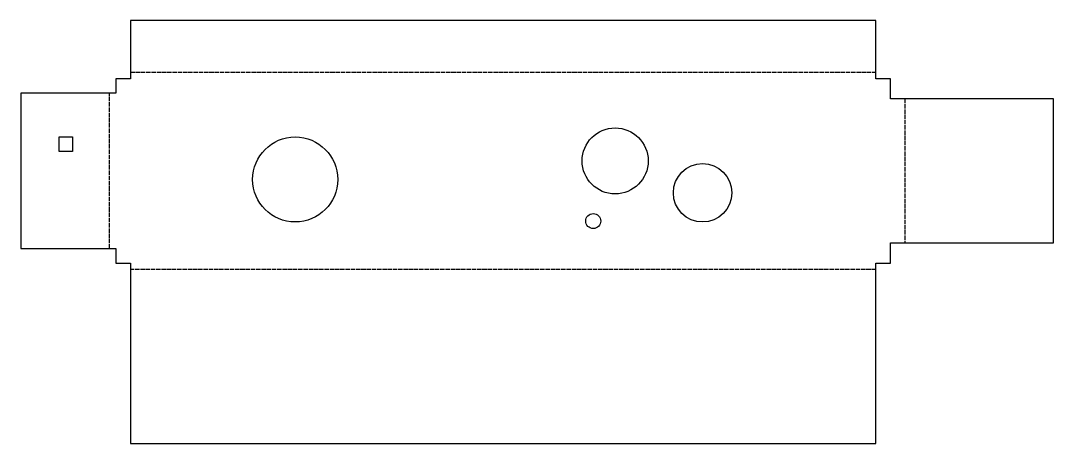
# Model space of a CAD drawing. Header units: millimetres. Extents: x -28 to 272, y -52 to 70.
import ezdxf

# ---------------------------------------------------------------- set-up
doc = ezdxf.new("R2010")
doc.units = ezdxf.units.MM
doc.linetypes.add('DASHED', pattern=[1.524, 1.27, -0.254])
doc.layers.add('BEND', color=7, linetype='Continuous')
doc.layers.add('CUT', color=7, linetype='Continuous')

msp = doc.modelspace()

# ---------------------------------------------------------------- linework, layer by layer
at = {"layer": 'BEND', "color": 3, "linetype": 'DASHED'}
for p, q in [((4.2, 55.28), (220.19, 55.28)), ((-1.88, 4.2), (-1.88, 49.19)), ((228.58, 47.59), (228.58, 5.8)), ((220.19, -1.88), (4.2, -1.88))]:
    msp.add_line(p, q, dxfattribs=at)
at = {"layer": 'CUT'}
for p, q in [((220.19, 70.25), (4.2, 70.25)), ((4.2, 70.25), (4.2, 53.39)), ((220.19, 53.39), (220.19, 70.25)), ((4.2, 53.39), (0, 53.39)), ((0, 53.39), (0, 49.19)), ((224.39, 53.39), (220.19, 53.39)), ((224.39, 47.59), (224.39, 53.39)), ((0, 49.19), (-27.59, 49.19)), ((-27.59, 49.19), (-27.59, 4.2)), ((271.58, 47.59), (224.39, 47.59)), ((271.58, 5.8), (271.58, 47.59)), ((-16.45, 32.32), (-16.45, 36.55)), ((-16.45, 36.55), (-12.57, 36.55)), ((-12.57, 36.55), (-12.57, 32.32)), ((-12.57, 32.32), (-16.45, 32.32)), ((-27.59, 4.2), (0, 4.2)), ((0, 4.2), (0, 0)), ((224.39, 0), (224.39, 5.8)), ((224.39, 5.8), (271.58, 5.8)), ((0, 0), (4.2, 0)), ((4.2, 0), (4.2, -52.28)), ((220.19, -52.28), (220.19, 0)), ((220.19, 0), (224.39, 0)), ((4.2, -52.28), (220.19, -52.28))]:
    msp.add_line(p, q, dxfattribs=at)
for centre, radius in [((144.63, 29.59), 9.57), ((51.94, 24.21), 12.32), ((169.96, 20.35), 8.46), ((138.28, 12.16), 2.18)]:
    msp.add_circle(centre, radius, dxfattribs=at)

doc.saveas('drawing.dxf')
